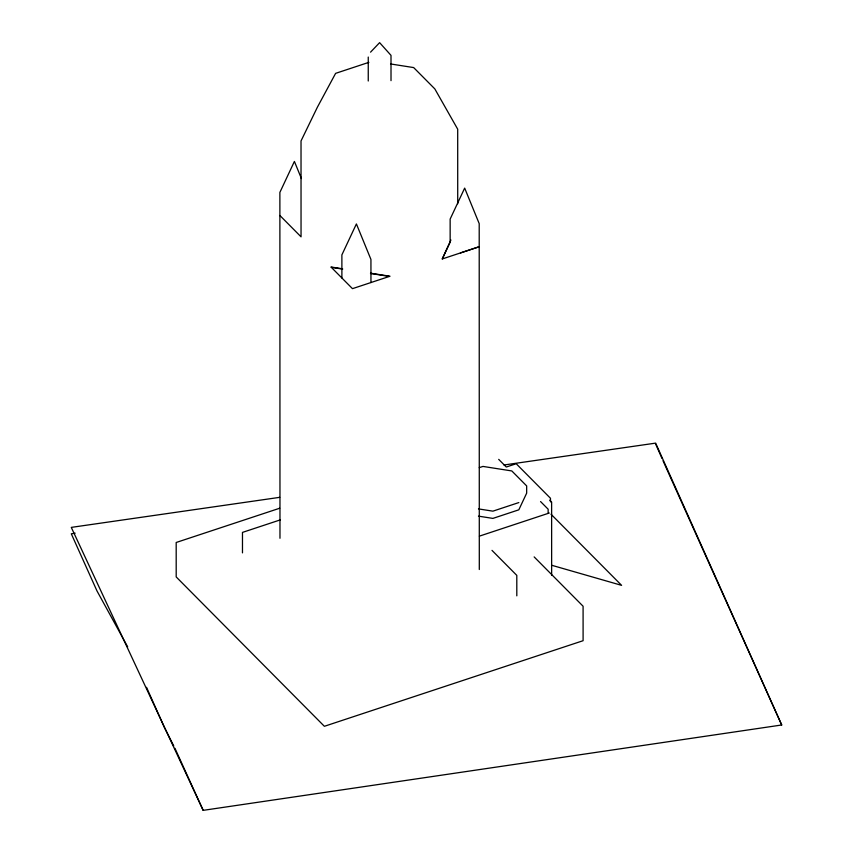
<?xml version="1.0" encoding="UTF-8"?>
<svg xmlns="http://www.w3.org/2000/svg" width="853" height="853" viewBox="0 0 853 853"><rect width="100%" height="100%" fill="white"/><g stroke="black" fill="none" stroke-linecap="round" stroke-linejoin="round"><path stroke-width="1.28" d="M460.449 252.936L479.215 246.73L442.259 258.949L450.917 239.981M442.259 258.949L450.149 242.177L450.149 219.082L464.672 188.097L479.205 223.635L479.301 569.505M370.554 52.161L379.617 42.65L391.005 55.37L391.015 80.651M368.869 62.354L335.613 73.358L317.391 107.201L301.024 140.948L301.045 236.825L279.891 215.489M279.677 508.239L176.187 542.487L176.198 576.937L324.375 726.298L583.1 640.699L583.089 606.238L534.149 556.913M280.392 519.85L242.476 532.4L242.476 552.872M479.247 467.647L482.958 466.42L511.8 470.941L526.664 485.911L526.664 493.151L518.827 509.817L492.885 518.4L478.458 516.14M518.827 502.577L492.885 511.16L478.458 508.9M479.386 536.142L549.3 513.005M75.16 533.189L71.289 533.797L96.986 590.937L127.694 646.894M279.709 497.342L71.289 527.389L203.174 810.35L781.711 724.986L655.648 443.123L503.952 465.002M390.546 63.954L413.662 67.579L434.827 88.904L457.698 129.187L457.72 203.76M342.533 268.802L330.985 267L352.47 288.655L390.002 276.244L370.756 273.227M331.305 267.33L342.682 269.111M370.479 273.461L389.426 276.436M551.646 565.251L621.592 585.35L551.006 514.199M549.78 500.21L551.624 502.076L551.646 575.412M498.696 459.362L506.287 467.017L516.204 463.733L550.473 498.269L550.473 501.895M540.557 501.553L548.148 509.209L548.148 512.824M492 550.377L516.801 575.38L516.811 595.852M173.767 745.97L164.416 727.481L146.535 687.337M174.94 748.273L203.174 810.35M781.711 724.986L663.058 460.855M655.648 444.029L662.003 458.445M301.418 178.576L294.402 161.42L279.88 192.405L279.976 538.275M370.948 282.546L370.938 259.451L356.405 223.923L341.882 254.898L341.893 277.993M368.251 57.055L368.251 81.003"/></g></svg>
